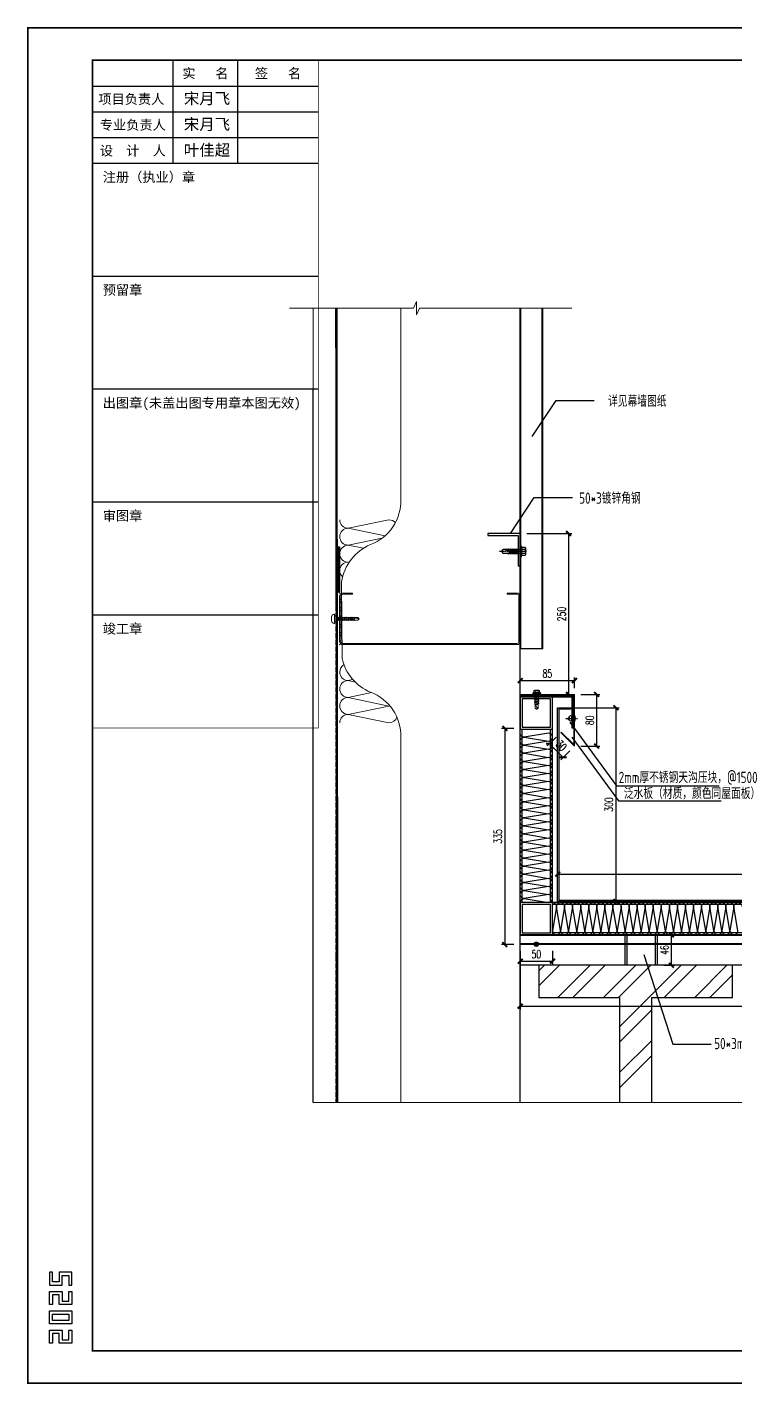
# Model space of a CAD drawing. Extents: x -599358 to 2865263, y -1062760 to 486533.
# Drawn here: x 133573 to 134672, y -728503 to -726400 of the extents above; entities that cross this region are included whole.
import ezdxf
from ezdxf.enums import TextEntityAlignment as Align

# ---------------------------------------------------------------- set-up
doc = ezdxf.new("R2010")
doc.units = 0
for name, pattern in [('CENTER', [2, 1.25, -0.25, 0.25, -0.25]), ('CENTER2', [28.575, 19.05, -3.175, 3.175, -3.175]), ('HIDDEN', [0.375, 0.25, -0.125]), ('ZN-DASH', [0.35, 0.25, -0.1])]:
    doc.linetypes.add(name, pattern=pattern)
for name, color, linetype in [('!ZN6-虚线-8', 8, 'ZN-DASH'), ('0-cxFrame', 155, 'Continuous'), ('11紧固件', 11, 'Continuous'), ('A-AXIS-DP', 126, 'Continuous'), ('A-LIN-V', 9, 'Continuous'), ('AS-WALL', 40, 'Continuous'), ('BWM', 8, 'Continuous'), ('cen', 1, 'CENTER'), ('DIM', 173, 'Continuous'), ('Fill', 8, 'Continuous'), ('HATCH', 66, 'Continuous'), ('PJ', 151, 'Continuous'), ('qianming', 155, 'Continuous'), ('SCREW', 233, 'Continuous'), ('WZ', 2, 'Continuous'), ('ZX', 1, 'CENTER2'), ('建-墙-填充', 8, 'Continuous'), ('建-柱-钢', 9, 'Continuous'), ('拉铆钉', 243, 'Continuous'), ('虹吸雨水斗', 6, 'Continuous'), ('配件', 4, 'Continuous'), ('钢承板', 253, 'Continuous')]:
    doc.layers.add(name, color=color, linetype=linetype)
for name, color, linetype, lineweight in [('0-cxText', 131, 'Continuous', 25), ('00-BW', 140, 'HIDDEN', 5), ('0_PURLIN-CON', 253, 'Continuous', 15), ('0_SCREW RIVET', 4, 'Continuous', 15), ('0CABR-零部件（螺钉、螺栓、五金件）', 53, 'Continuous', 13), ('屋面板', 6, 'Continuous', 13), ('彩钢板', 6, 'Continuous', 15), ('文字标注引出线', 7, 'Continuous', 15), ('紧固件', 4, 'Continuous', 13), ('防火岩棉', 252, 'Continuous', 13)]:
    doc.layers.add(name, color=color, linetype=linetype, lineweight=lineweight)
doc.layers.add('0_INSULATION', color=252, linetype='Continuous', lineweight=9, transparency=0.2)
doc.styles.add('cx_biaoti', font='')
doc.styles.add('cx_tuming', font='simhei.ttf')
doc.styles.add('cx_tuqian1', font='宋体.shx')
doc.styles.add('DHTEXT-1', font='romans.shx', dxfattribs={"width": 0.7, "bigfont": 'chinese.shx'})
doc.styles.add('jhz', font='TSSDENG.SHX', dxfattribs={"width": 0.75, "bigfont": 'TSSDCHN.SHX'})
doc.styles.add('图框宋体', font='', dxfattribs={"width": 0.75})
doc.styles.add('黑体', font='simhei.ttf')
doc.styles.get('cx_biaoti').set_extended_font_data('SimSun')
doc.styles.get('图框宋体').set_extended_font_data('SimSun')
doc.dimstyles.new('ZN5', dxfattribs={"dimscale": 5, "dimtxt": 2.5, "dimasz": 1.5, "dimexe": 1, "dimexo": 2, "dimgap": 0.9, "dimtad": 1, "dimdec": 0, "dimdsep": 46, "dimtxsty": 'DHTEXT-1', "dimblk": 'ARCHTICK', "dimcen": 2.5, "dimclrd": 173, "dimclre": 173, "dimclrt": 7, "dimazin": 2, "dimtfac": 1, "dimtix": 1, "dimtmove": 2, "dimatfit": 3, "dimfxl": 0, "dimarcsym": 0})

# ---------------------------------------------------------------- blocks, each defined once
blk = doc.blocks.new('压块-flat-1')
at = {"layer": 'HATCH', "ltscale": 10}
h = blk.add_hatch(dxfattribs=at)
h.set_pattern_fill('ACET-2D-ANSI32', color=256, scale=0.5)
h.set_pattern_definition([(45, (-3162.4305, -11124.3203), (-1.683798, 1.683798), []), (45, (-3161.308, -11124.3203), (-1.683798, 1.683798), [])])
h.paths.add_polyline_path([(-82, 0), (-82, -2), (-2, -2), (-2, -50), (0, -50), (0, 0)])
at = {"layer": '配件', "color": 4}
blk.add_lwpolyline([(-82, 0), (-82, -2), (-2, -2), (-2, -50), (0, -50), (0, 0)], close=True, dxfattribs=at)
blk = doc.blocks.new('G$C114A11A0')
at = {"layer": '0CABR-零部件（螺钉、螺栓、五金件）'}
h = blk.add_hatch(dxfattribs=at)
h.set_pattern_fill('DOTS', color=256, scale=0.1, style=0)
h.set_pattern_definition([(0, (-261042.33595, 10165.88129), (0.079375, 0.15875), [0, -0.15875])])
h.paths.add_polyline_path([(11.9, 30.9), (0.4, 30.9), (0.4, 29.4), (11.9, 29.4)])
for p, q in [((0, 31.7), (1.9, 32.8)), ((0, 31.7), (12.3, 31.7)), ((0, 31.7), (0.3, 30.9)), ((0.3, 30.9), (12, 30.9)), ((0.4, 30.9), (0.4, 29.4)), ((0.4, 29.4), (11.9, 29.4)), ((1.9, 35.5), (1.9, 32.8)), ((1.9, 32.8), (10.4, 32.8)), ((3, 35.9), (9.3, 35.9)), ((4, 35.5), (4, 32.8)), ((8.3, 35.5), (8.3, 32.8)), ((10.4, 35.5), (10.4, 32.8)), ((12.3, 31.7), (10.4, 32.8)), ((11.9, 30.9), (11.9, 29.4)), ((12.3, 31.7), (12, 30.9))]:
    blk.add_line(p, q, dxfattribs=at)
at = {"layer": '0CABR-零部件（螺钉、螺栓、五金件）', "ltscale": 0.03}
for p, q in [((3.4, 29.4), (2.6, 28.9)), ((3.4, 28.4), (2.6, 28.9)), ((9.8, 27.7), (2.6, 28.9)), ((3.4, 27), (2.6, 26.5)), ((3.4, 26), (2.6, 26.5)), ((2.6, 26.5), (9.8, 25.3)), ((3.4, 24.6), (2.6, 24.1)), ((3.4, 23.6), (2.6, 24.1)), ((2.6, 24.1), (9.8, 22.9)), ((3.4, 22.2), (2.6, 21.7)), ((3.4, 21.2), (2.6, 21.7)), ((9.8, 20.5), (2.6, 21.7)), ((3.4, 29.4), (8.9, 28.2)), ((3.4, 28.4), (8.9, 27.2)), ((3.4, 28.4), (3.4, 27)), ((8.9, 25.8), (3.4, 27)), ((3.4, 26), (8.9, 24.8)), ((3.4, 26), (3.4, 24.6)), ((8.9, 23.4), (3.4, 24.6)), ((3.4, 23.6), (3.4, 22.2)), ((8.9, 22.4), (3.4, 23.6)), ((3.4, 22.2), (8.9, 21)), ((3.4, 21.2), (3.4, 19.8)), ((3.4, 21.2), (8.9, 20)), ((8.9, 29.4), (8.9, 28.2)), ((8.9, 28.2), (9.8, 27.7)), ((8.9, 27.2), (9.8, 27.7)), ((8.9, 27.2), (8.9, 25.8)), ((8.9, 25.8), (9.8, 25.3)), ((8.9, 24.8), (9.8, 25.3)), ((8.9, 24.8), (8.9, 23.4)), ((8.9, 23.4), (9.8, 22.9)), ((8.9, 22.4), (9.8, 22.9)), ((8.9, 22.4), (8.9, 21)), ((3.4, 19.8), (2.6, 19.3)), ((3.4, 18.8), (2.6, 19.3)), ((2.6, 19.3), (9.8, 18.1)), ((3.4, 17.4), (2.6, 16.9)), ((9.8, 15.7), (2.6, 16.9)), ((3.4, 16.4), (2.6, 16.9)), ((3.6, 14.8), (2.9, 14.4)), ((2.9, 14.4), (3.7, 14.2)), ((3.7, 13.9), (2.9, 14.4)), ((8.9, 18.6), (3.4, 19.8)), ((8.9, 17.6), (3.4, 18.8)), ((3.4, 18.8), (3.4, 17.4)), ((3.4, 17.4), (8.9, 16.2)), ((3.4, 17.4), (8.9, 16.2)), ((3.4, 16.4), (8.9, 15.1)), ((3.6, 14.7), (3.4, 16.4)), ((3.6, 14.7), (3.8, 13.6)), ((3.8, 13.6), (3.8, 8.4)), ((3.8, 8.4), (6, 6.9)), ((3.9, 14.9), (6.2, 9.2)), ((3.9, 14.8), (7, 13.9)), ((4.1, 14.1), (5, 13.9)), ((8.6, 13.9), (4.2, 13.9)), ((8.6, 8.4), (6.3, 6.9)), ((8.6, 13.9), (8.9, 15.1)), ((8.6, 13.9), (8.6, 8.4)), ((8.9, 21), (9.8, 20.5)), ((8.9, 20), (9.8, 20.5)), ((8.9, 20), (8.9, 18.6)), ((8.9, 18.6), (9.8, 18.1)), ((8.9, 17.6), (9.8, 18.1)), ((8.9, 17.6), (8.9, 16.2)), ((8.9, 16.2), (9.8, 15.7)), ((8.9, 15.1), (9.8, 15.7))]:
    blk.add_line(p, q, dxfattribs=at)
at = {"layer": '0CABR-零部件（螺钉、螺栓、五金件）'}
for centre, radius, start, end in [((3, 34.3), 1.59, 48.3968, 131.6032), ((6.2, 30.1), 5.78, 68.4898, 111.5102), ((9.3, 34.3), 1.59, 48.3968, 131.6032)]:
    blk.add_arc(centre, radius, start, end, dxfattribs=at)
at = {"layer": '0CABR-零部件（螺钉、螺栓、五金件）', "ltscale": 0.03}
for centre, radius, start, end in [((3.8, 14.8), 0.147, 16.3775, 187.739), ((6.2, 7.1), 0.267, 235, 305), ((7.1, 8), 1.53, 15.6219, 127.3885), ((3.2, 8), 3.25, 338.5847, 22.4418)]:
    blk.add_arc(centre, radius, start, end, dxfattribs=at)
blk = doc.blocks.new('*U676')
at = {"layer": 'cen', "ltscale": 0.3}
blk.add_line((14, 0), (-5, 0), dxfattribs=at)
at = {"layer": 'SCREW'}
for p, q in [((-0.9, 5), (-0.9, -5)), ((0, 5), (-0.9, 5)), ((0, -5), (0, 5)), ((4, 2.2), (0, 2.2)), ((4, 2.2), (4, -2.3)), ((8.7, 2), (8, 2.2)), ((8, 2.2), (8, -2.2)), ((9.9, 0.8), (8.7, 2)), ((10.2, 0.7), (9.9, 0.8)), ((9.9, -0.2), (10.2, 0.7)), ((-0.9, -5), (0, -5)), ((4, -2.3), (0, -2.3)), ((8, -2.2), (9.9, -0.2))]:
    blk.add_line(p, q, dxfattribs=at)
for centre, radius, start, end in [((17.3, 0), 18.8, 164.6076, 195.3924), ((6, 1.9), 2.04, 7.579, 172.421), ((6, -1.9), 2.04, 187.579, 352.421)]:
    blk.add_arc(centre, radius, start, end, dxfattribs=at)
blk = doc.blocks.new('*U678')
at = {"layer": '拉铆钉'}
blk.add_line((-2.1, 0), (4.1, 0), dxfattribs=at)
for points in [[(-0.4, 3.2, 0.376048), (-0.4, -3.2)], [(3.4, -1.3), (3.5, -1.3, 0.414214), (3.7, -1), (3.7, 1, 0.414214), (3.5, 1.3), (3.4, 1.3)]]:
    blk.add_lwpolyline(points, format="xyb", dxfattribs=at)
for points in [[(0, -3.2), (0, 3.2), (-0.4, 3.2), (-0.4, -3.2)], [(1.6, -1.6), (0, -1.6), (0, 1.6), (1.6, 1.6)]]:
    blk.add_lwpolyline(points, close=True, dxfattribs=at)
blk.add_lwpolyline([(2.7, 3.2), (2.3, 3.2, 0.414214), (1.6, 2.6), (1.6, -2.6, 0.414214), (2.3, -3.2), (2.7, -3.2, 0.414214), (3.4, -2.6), (3.4, 2.6, 0.414214)], format="xyb", close=True, dxfattribs=at)
blk = doc.blocks.new('*U641')
at = {"layer": 'PJ'}
for p, q in [((-4.4, 0.5), (-4.4, 0)), ((4.4, 0), (-4.4, 0)), ((-4.1, 0.8), (-3.1, 1)), ((4.1, 0.8), (-4.1, 0.8)), ((-3.1, 3.9), (-3.1, 1)), ((3.1, 1), (-3.1, 1)), ((2.3, 4.2), (-2.3, 4.2)), ((-2, 0.8), (-1.5, 1)), ((-1.5, 3.9), (-1.5, 1)), ((-1.5, 0), (-1.5, -1.6)), ((1.5, 3.9), (1.5, 1)), ((2.2, 0.8), (1.5, 1)), ((1.5, 0), (1.5, -1.1)), ((3.1, 3.9), (3.1, 1)), ((4.1, 0.8), (3.1, 1)), ((4.4, 0.5), (4.4, 0)), ((-2.1, -1.9), (2.1, -1.4)), ((-2.1, -1.9), (-1.5, -1.6)), ((-2.1, -1.9), (-1.5, -2.2)), ((-2.1, -3.3), (2.1, -2.8)), ((-2.1, -3.3), (-1.5, -3)), ((-2.1, -3.3), (-1.5, -3.6)), ((-2.1, -4.7), (2.1, -4.2)), ((-2.1, -4.7), (-1.5, -4.4)), ((-2.1, -4.7), (-1.5, -5)), ((-2.1, -6.1), (2.1, -5.6)), ((-2.1, -6.1), (-1.5, -5.8)), ((-2.1, -6.1), (-1.5, -6.4)), ((-2.1, -7.5), (2.1, -7)), ((-2.1, -7.5), (-1.5, -7.2)), ((-2.1, -7.5), (-1.5, -7.8)), ((-2.1, -8.9), (-1.5, -8.6)), ((-2.1, -8.9), (-1.1, -8.8)), ((-2.1, -8.9), (-1.5, -9.2)), ((-1.5, -1.6), (1.5, -1.1)), ((-1.5, -2.2), (1.5, -1.7)), ((-1.5, -2.2), (-1.5, -3)), ((-1.5, -3), (1.5, -2.5)), ((-1.5, -3.6), (1.5, -3.1)), ((-1.5, -3.6), (-1.5, -4.4)), ((-1.5, -4.4), (1.5, -3.9)), ((-1.5, -5), (1.5, -4.5)), ((-1.5, -5), (-1.5, -5.8)), ((-1.5, -5.8), (1.5, -5.3)), ((-1.5, -6.4), (1.5, -5.9)), ((-1.5, -6.4), (-1.5, -7.2)), ((-1.5, -7.2), (1.5, -6.7)), ((-1.5, -7.8), (1.5, -7.3)), ((-1.5, -7.8), (-1.5, -8.6)), ((-1.5, -8.6), (-1, -8.5)), ((-1.5, -9.2), (-1.5, -13)), ((-1.5, -9.2), (-1.3, -9.2)), ((0.6, -8.2), (1.5, -8.1)), ((0.7, -8.6), (2.1, -8.4)), ((0.7, -8.8), (1.5, -8.7)), ((0.7, -9.6), (1.5, -9.5)), ((0.7, -10), (2.1, -9.8)), ((0.7, -10.2), (1.5, -10.1)), ((1.5, -0.3), (1.5, -1.1)), ((2.1, -1.4), (1.5, -1.1)), ((2.1, -1.4), (1.5, -1.7)), ((1.5, -1.7), (1.5, -2.5)), ((2.1, -2.8), (1.5, -2.5)), ((2.1, -2.8), (1.5, -3.1)), ((1.5, -3.1), (1.5, -3.9)), ((2.1, -4.2), (1.5, -3.9)), ((2.1, -4.2), (1.5, -4.5)), ((1.5, -4.5), (1.5, -5.3)), ((2.1, -5.6), (1.5, -5.3)), ((2.1, -5.6), (1.5, -5.9)), ((1.5, -5.9), (1.5, -6.7)), ((2.1, -7), (1.5, -6.7)), ((2.1, -7), (1.5, -7.3)), ((1.5, -7.3), (1.5, -8.1)), ((2.1, -8.4), (1.5, -8.1)), ((2.1, -8.4), (1.5, -8.7)), ((1.5, -8.7), (1.5, -9.5)), ((2.1, -9.8), (1.5, -9.5)), ((2.1, -9.8), (1.5, -10.1)), ((1.5, -10.1), (1.5, -13)), ((0, -14.4), (-1.5, -13)), ((0, -14.4), (1.5, -13))]:
    blk.add_line(p, q, dxfattribs=at)
blk.add_lwpolyline([(0, -14.4), (0.7, -10.2), (0.7, -8.5, 0.417657), (0.4, -8.2, 0.097062), (-1, -8.5), (-1.5, -9.6)], format="xyb", dxfattribs=at)
for centre, radius, start, end in [((-4.1, 0.5), 0.3, 90, 180), ((-2.3, 3.3), 0.951, 35.4009, 144.5991), ((0, 1), 3.2, 61.0594, 118.9406), ((2.3, 3.3), 0.951, 35.4009, 144.5991), ((4.1, 0.5), 0.3, 0, 90)]:
    blk.add_arc(centre, radius, start, end, dxfattribs=at)
at = {"layer": 'ZX', "ltscale": 0.2}
blk.add_line((0, 4.9), (0, -16.8), dxfattribs=at)
blk = doc.blocks.new('_ArchTick')
at = {"color": 0, "linetype": 'ByBlock', "const_width": 0.4}
blk.add_lwpolyline([(-0.5, -0.5), (0.5, 0.5)], dxfattribs=at)
blk = doc.blocks.new('*D1891')
at = {"layer": 'Defpoints', "color": 0, "ltscale": 50, "transparency": 16777216}
for p in [(134337.3, -727185.2), (134337.3, -727434.7), (134412.2, -727434.7)]:
    blk.add_point(p, dxfattribs=at)
at = {"layer": 'DIM', "color": 173, "linetype": 'ByBlock', "lineweight": -2, "ltscale": 50, "transparency": 16777216}
for p, q in [((134347.3, -727185.2), (134417.2, -727185.2)), ((134412.2, -727185.2), (134412.2, -727434.7)), ((134347.3, -727434.7), (134417.2, -727434.7))]:
    blk.add_line(p, q, dxfattribs=at)
at = {"layer": 'DIM', "color": 173, "lineweight": -2, "ltscale": 50, "transparency": 16777216, "xscale": 7.5, "yscale": 7.5, "zscale": 7.5}
for p, rotation in [((134412.2, -727185.2), 90), ((134412.2, -727434.7), 270)]:
    blk.add_blockref('_ArchTick', p, dxfattribs=dict(at, rotation=rotation))
at = {"layer": 'DIM', "color": 7, "ltscale": 50, "transparency": 16777216, "insert": (134401.5, -727310), "char_height": 12.5, "attachment_point": 5, "rotation": 90, "style": 'DHTEXT-1'}
blk.add_mtext('250', dxfattribs=at)
blk = doc.blocks.new('*D1892')
at = {"layer": 'Defpoints', "color": 0, "ltscale": 50, "transparency": 16777216}
for p in [(134421.3, -727413.1), (134337.3, -727434.7), (134421.3, -727434.7)]:
    blk.add_point(p, dxfattribs=at)
at = {"layer": 'DIM', "color": 173, "linetype": 'ByBlock', "lineweight": -2, "ltscale": 50, "transparency": 16777216}
for p, q in [((134337.3, -727424.7), (134337.3, -727408.1)), ((134337.3, -727413.1), (134421.3, -727413.1)), ((134421.3, -727424.7), (134421.3, -727408.1))]:
    blk.add_line(p, q, dxfattribs=at)
at = {"layer": 'DIM', "color": 173, "lineweight": -2, "ltscale": 50, "transparency": 16777216, "xscale": 7.5, "yscale": 7.5, "zscale": 7.5, "rotation": 180}
blk.add_blockref('_ArchTick', (134337.3, -727413.1), dxfattribs=at)
at = {"layer": 'DIM', "color": 173, "lineweight": -2, "ltscale": 50, "transparency": 16777216, "xscale": 7.5, "yscale": 7.5, "zscale": 7.5}
blk.add_blockref('_ArchTick', (134421.3, -727413.1), dxfattribs=at)
at = {"layer": 'DIM', "color": 7, "ltscale": 50, "transparency": 16777216, "insert": (134379.3, -727402.3), "char_height": 12.5, "attachment_point": 5, "style": 'DHTEXT-1'}
blk.add_mtext('85', dxfattribs=at)
blk = doc.blocks.new('*D1893')
at = {"layer": 'Defpoints', "color": 0, "ltscale": 50, "transparency": 16777216}
for p in [(134421.3, -727434.7), (134421.3, -727514.7), (134455.7, -727514.7)]:
    blk.add_point(p, dxfattribs=at)
at = {"layer": 'DIM', "color": 173, "linetype": 'ByBlock', "lineweight": -2, "ltscale": 50, "transparency": 16777216}
for p, q in [((134431.3, -727434.7), (134460.7, -727434.7)), ((134455.7, -727434.7), (134455.7, -727514.7)), ((134431.3, -727514.7), (134460.7, -727514.7))]:
    blk.add_line(p, q, dxfattribs=at)
at = {"layer": 'DIM', "color": 173, "lineweight": -2, "ltscale": 50, "transparency": 16777216, "xscale": 7.5, "yscale": 7.5, "zscale": 7.5}
for p, rotation in [((134455.7, -727434.7), 90), ((134455.7, -727514.7), 270)]:
    blk.add_blockref('_ArchTick', p, dxfattribs=dict(at, rotation=rotation))
at = {"layer": 'DIM', "color": 7, "ltscale": 50, "transparency": 16777216, "insert": (134445, -727474.7), "char_height": 12.5, "attachment_point": 5, "rotation": 90, "style": 'DHTEXT-1'}
blk.add_mtext('80', dxfattribs=at)
blk = doc.blocks.new('*D1894')
at = {"layer": 'Defpoints', "color": 0, "ltscale": 50, "transparency": 16777216}
for p in [(134400, -727493.5), (134382.7, -727510.9), (134421.3, -727514.7)]:
    blk.add_point(p, dxfattribs=at)
at = {"layer": 'DIM', "color": 173, "linetype": 'ByBlock', "lineweight": -2, "ltscale": 50, "transparency": 16777216}
for p, q in [((134393, -727500.6), (134379.1, -727514.4)), ((134403.9, -727532.1), (134382.7, -727510.9)), ((134414.2, -727521.8), (134400.3, -727535.7))]:
    blk.add_line(p, q, dxfattribs=at)
at = {"layer": 'DIM', "color": 173, "lineweight": -2, "ltscale": 50, "transparency": 16777216, "xscale": 7.5, "yscale": 7.5, "zscale": 7.5}
for p, rotation in [((134382.7, -727510.9), 135), ((134403.9, -727532.1), 315)]:
    blk.add_blockref('_ArchTick', p, dxfattribs=dict(at, rotation=rotation))
at = {"layer": 'DIM', "color": 7, "ltscale": 50, "transparency": 16777216, "insert": (134400.9, -727513.9), "char_height": 12.5, "attachment_point": 5, "rotation": 315, "style": 'DHTEXT-1'}
blk.add_mtext('30', dxfattribs=at)
blk = doc.blocks.new('*D1898')
at = {"layer": 'Defpoints', "color": 0, "ltscale": 50, "transparency": 16777216}
for p in [(134395.3, -727455.2), (134395.3, -727755.2), (134485.5, -727755.2)]:
    blk.add_point(p, dxfattribs=at)
at = {"layer": 'DIM', "color": 173, "linetype": 'ByBlock', "lineweight": -2, "ltscale": 50, "transparency": 16777216}
for p, q in [((134405.3, -727455.2), (134490.5, -727455.2)), ((134485.5, -727455.2), (134485.5, -727755.2)), ((134405.3, -727755.2), (134490.5, -727755.2))]:
    blk.add_line(p, q, dxfattribs=at)
at = {"layer": 'DIM', "color": 173, "lineweight": -2, "ltscale": 50, "transparency": 16777216, "xscale": 7.5, "yscale": 7.5, "zscale": 7.5}
for p, rotation in [((134485.5, -727455.2), 90), ((134485.5, -727755.2), 270)]:
    blk.add_blockref('_ArchTick', p, dxfattribs=dict(at, rotation=rotation))
at = {"layer": 'DIM', "color": 7, "ltscale": 50, "transparency": 16777216, "insert": (134474.8, -727605.2), "char_height": 12.5, "attachment_point": 5, "rotation": 90, "style": 'DHTEXT-1'}
blk.add_mtext('300', dxfattribs=at)
blk = doc.blocks.new('*D1899')
at = {"layer": 'Defpoints', "color": 0, "ltscale": 50, "transparency": 16777216}
for p in [(135095.3, -727713), (134395.3, -727755.2), (135095.3, -727755.2)]:
    blk.add_point(p, dxfattribs=at)
at = {"layer": 'DIM', "color": 173, "linetype": 'ByBlock', "lineweight": -2, "ltscale": 50, "transparency": 16777216}
for p, q in [((134395.3, -727745.2), (134395.3, -727708)), ((134395.3, -727713), (135095.3, -727713)), ((135095.3, -727745.2), (135095.3, -727708))]:
    blk.add_line(p, q, dxfattribs=at)
at = {"layer": 'DIM', "color": 173, "lineweight": -2, "ltscale": 50, "transparency": 16777216, "xscale": 7.5, "yscale": 7.5, "zscale": 7.5, "rotation": 180}
blk.add_blockref('_ArchTick', (134395.3, -727713), dxfattribs=at)
at = {"layer": 'DIM', "color": 173, "lineweight": -2, "ltscale": 50, "transparency": 16777216, "xscale": 7.5, "yscale": 7.5, "zscale": 7.5}
blk.add_blockref('_ArchTick', (135095.3, -727713), dxfattribs=at)
at = {"layer": 'DIM', "color": 7, "ltscale": 50, "transparency": 16777216, "insert": (134745.3, -727702.3), "char_height": 12.5, "attachment_point": 5, "style": 'DHTEXT-1'}
blk.add_mtext('700', dxfattribs=at)
blk = doc.blocks.new('zjcx_lan_xinxi(Dragon)')
for p, q in [((7000, -3200), (0, -3200)), ((7000, -6700), (0, -6700)), ((7000, -10200), (0, -10200)), ((7000, -13700), (0, -13700)), ((7000, -17200), (0, -17200))]:
    blk.add_line(p, q)
at = {"const_width": 25}
blk.add_lwpolyline([(0, -20700), (7000, -20700), (7000, 0), (0, 0)], close=True, dxfattribs=at)
for points in [[(2500, -3200), (2500, 0)], [(4500, -3200), (4500, 0)], [(0, -800), (7000, -800)], [(0, -1600), (7000, -1600)], [(0, -2400), (7000, -2400)]]:
    blk.add_lwpolyline(points)
for points in [[(7000, -3200), (7000, 0)], [(0, -3200), (7000, -3200)], [(0, -20700), (7000, -20700), (7000, -3200)], [(0, -20700), (7000, -20700)]]:
    blk.add_lwpolyline(points, dxfattribs=at)
at = {"style": '图框宋体'}
for s, p in [('实   名', (3500, -400)), ('签   名', (5750, -400)), ('项目负责人', (1204, -1200)), ('专业负责人', (1250, -2000)), ('设  计  人', (1250, -2800))]:
    blk.add_text(s, height=300, dxfattribs=at).set_placement(p, align=Align.MIDDLE)
for s, p in [('注册（执业）章', (318, -3771)), ('预留章', (318, -7271)), ('出图章(未盖出图专用章本图无效)', (318, -10771)), ('审图章', (318, -14271)), ('竣工章', (318, -17771))]:
    blk.add_text(s, height=300, dxfattribs=at).set_placement(p)
blk = doc.blocks.new('T-信息(Dragon)')
at = {"layer": '0-cxFrame'}
blk.add_blockref('zjcx_lan_xinxi(Dragon)', (0, 0), dxfattribs=at)
at = {"layer": 'qianming', "color": 3, "style": 'cx_biaoti'}
for s, p in [('宋月飞', (3550, -1186)), ('宋月飞', (3550, -1986)), ('叶佳超', (3550, -2786))]:
    blk.add_text(s, height=350, dxfattribs=at).set_placement(p, align=Align.MIDDLE_CENTER)
blk = doc.blocks.new('TK22.A2 L(Dragon)')
at = {"layer": '0-cxFrame', "color": 7, "const_width": 0.5}
blk.add_lwpolyline([(0, 0), (-594, 0), (-594, 420), (0, 420)], close=True, dxfattribs=at)
at = {"layer": '0-cxFrame', "const_width": 0.5}
blk.add_lwpolyline([(-80, 10), (-574, 10), (-574, 410), (-80, 410)], close=True, dxfattribs=at)
at = {"layer": 'Defpoints', "color": 2}
for points in [[(-586.37, 34.37), (-587.37, 34.37), (-587.37, 30.37), (-583.37, 30.37), (-583.37, 33.37), (-581.37, 33.37), (-581.37, 30.37), (-580.37, 30.37), (-580.37, 34.37), (-584.37, 34.37), (-584.37, 31.37), (-586.37, 31.37), (-586.37, 34.37)], [(-586.37, 24.37), (-587.37, 24.37), (-587.37, 28.37), (-583.37, 28.37), (-583.37, 25.37), (-581.37, 25.37), (-581.37, 28.37), (-580.37, 28.37), (-580.37, 24.37), (-584.37, 24.37), (-584.37, 27.37), (-586.37, 27.37), (-586.37, 24.37)], [(-586.37, 12.37), (-587.37, 12.37), (-587.37, 16.37), (-583.37, 16.37), (-583.37, 13.37), (-581.37, 13.37), (-581.37, 16.37), (-580.37, 16.37), (-580.37, 12.37), (-584.37, 12.37), (-584.37, 15.37), (-586.37, 15.37), (-586.37, 12.37)]]:
    blk.add_lwpolyline(points, dxfattribs=at)
for points in [[(-587.37, 18.37), (-587.37, 22.37), (-580.37, 22.37), (-580.37, 18.37)], [(-586.37, 19.37), (-586.37, 21.37), (-581.37, 21.37), (-581.37, 19.37)]]:
    blk.add_lwpolyline(points, close=True, dxfattribs=at)
at = {"layer": '0-cxFrame', "xscale": 0.01, "yscale": 0.01, "zscale": 0.01}
blk.add_blockref('T-信息(Dragon)', (-574, 410), dxfattribs=at)
at = {"style": '黑体', "flags": 4}
blk.add_attdef('图幅', text='', height=3.3, dxfattribs=at).set_placement((-40, 3), align=Align.RIGHT)
at = {"layer": '0-cxText', "flags": 4}
for tag, height, style, p in [('建设单位', 3.5, 'cx_tuming', (-45, 240)), ('项目名称', 3.5, 'cx_tuming', (-45, 210)), ('子项名称', 3.5, 'cx_tuming', (-45, 180)), ('工程编号', 3.3, 'cx_tuqian1', (-35, 165)), ('图名1', 3.5, 'cx_tuming', (-45, 87)), ('图名2', 3.5, 'cx_tuming', (-45, 79)), ('图名3', 3.5, 'cx_tuming', (-45, 71)), ('出图日期', 3.3, 'cx_tuqian1', (-39, 60)), ('专业', 3.3, 'cx_tuqian1', (-55, 52)), ('图号', 3.3, 'cx_tuqian1', (-55, 44)), ('版次', 3.3, 'cx_tuqian1', (-20, 44))]:
    blk.add_attdef(tag, text='', height=height, dxfattribs=dict(at, style=style)).set_placement(p, align=Align.MIDDLE)
at = {"layer": 'Defpoints', "color": 6, "flags": 4}
for tag, height, style, p in [('tufu', 3.3, '黑体', (-12, 12)), ('dwfname', 4, 'cx_tuqian1', (-80, 3))]:
    blk.add_attdef(tag, text='', height=height, dxfattribs=dict(at, style=style)).set_placement(p, align=Align.RIGHT)
blk = doc.blocks.new('*U2101')
at = {"layer": '0_PURLIN-CON', "linetype": 'ByBlock', "lineweight": -2}
h = blk.add_hatch(dxfattribs=at)
h.set_pattern_fill('ANSI32', color=256, scale=2, angle=2.8624)
h.set_pattern_definition([(47.862405, (-81110.591, 63402.253), (-7.0631283, 6.3904494), []), (47.862405, (-81106.1065, 63402.477), (-7.0631283, 6.3904494), [])])
edge = h.paths.add_edge_path()
edge.add_line((80, 20), (80, 5))
edge.add_arc((75, 5), 5, -90, 0, ccw=False)
edge.add_line((75, 0), (5, 0))
edge.add_arc((5, 5), 5, 180, 270, ccw=False)
edge.add_line((0, 5), (0, 275))
edge.add_arc((5, 275), 5, 90, 180, ccw=False)
edge.add_line((5, 280), (75, 280))
edge.add_arc((75, 275), 5, 0, 90, ccw=False)
edge.add_line((80, 275), (80, 260))
edge.add_line((80, 260), (78, 260))
edge.add_line((78, 260), (78, 275))
edge.add_arc((75, 275), 3, 0, 90)
edge.add_line((75, 278), (5, 278))
edge.add_arc((5, 275), 3, 90, 180)
edge.add_line((2, 275), (2, 5))
edge.add_arc((5, 5), 3, 180, 270)
edge.add_line((5, 2), (75, 2))
edge.add_arc((75, 5), 3, 270, 360)
edge.add_line((78, 5), (78, 20))
edge.add_line((78, 20), (80, 20))
at = {"color": 0, "linetype": 'ByBlock'}
for p in [(0, 280), (80, 280), (0, 0), (80, 0)]:
    blk.add_point(p, dxfattribs=at)
at = {"layer": '0_PURLIN-CON', "linetype": 'ByBlock', "lineweight": -2}
blk.add_lwpolyline([(80, 20), (80, 5, -0.414214), (75, 0), (5, 0, -0.414214), (0, 5), (0, 275, -0.414214), (5, 280), (75, 280, -0.414214), (80, 275), (80, 260), (78, 260), (78, 275, 0.414214), (75, 278), (5, 278, 0.414214), (2, 275), (2, 5, 0.414214), (5, 2), (75, 2, 0.414214), (78, 5), (78, 20)], format="xyb", close=True, dxfattribs=at)
blk = doc.blocks.new('$紧固件$00000145')
at = {"layer": '0_SCREW RIVET'}
for p, q in [((-1.7, 9.4), (-1.7, 7.2)), ((-1.7, 6.7), (-1.7, 5)), ((-1.7, 4.5), (-1.7, 2.8)), ((-1.7, 2.3), (-1.7, 0.6)), ((-1.7, 0.1), (-1.7, -1.6)), ((2.8, 9.4), (2.8, 7.6)), ((2.8, 7.1), (2.8, 5.4)), ((2.8, 4.9), (2.8, 3.2)), ((2.8, 2.7), (2.8, 1)), ((2.8, 0.5), (2.8, -1.2)), ((-1.7, -2.1), (-1.7, -3.8)), ((-1.7, -4.3), (-1.7, -6)), ((-1.7, -6.5), (-1.7, -8.2)), ((-1.7, -8.7), (-1.7, -10.5)), ((-1.7, -11), (-1.7, -12.7)), ((-1.7, -13.2), (-1.7, -14.9)), ((-1.7, -15.4), (-1.7, -17.1)), ((-1.7, -17.6), (-1.7, -19.3)), ((-1.7, -19.8), (-1.7, -24.8)), ((2.8, -1.7), (2.8, -3.4)), ((2.8, -3.9), (2.8, -5.6)), ((2.8, -6.1), (2.8, -7.8)), ((2.8, -8.3), (2.8, -10.1)), ((2.8, -10.6), (2.8, -12.3)), ((2.8, -12.8), (2.8, -14.5)), ((2.8, -15), (2.8, -16.7)), ((2.8, -17.2), (2.8, -18.9)), ((2.8, -19.4), (2.8, -24.8)), ((-1.7, -24.8), (0.5, -26.6)), ((0.5, -26.6), (2.8, -24.8))]:
    blk.add_line(p, q, dxfattribs=at)
blk.add_lwpolyline([(-6.5, 12.1, -0.414214), (-2.5, 16.1), (3.5, 16.1, -0.414214), (7.5, 12.1), (7.5, 12.2), (7.5, 11.4), (-6.5, 11.4), (-6.5, 12.2)], format="xyb", close=True, dxfattribs=at)
for points in [[(-4, 11.4), (5, 11.4), (5, 9.4), (-4, 9.4)], [(-1.7, 6.7), (2.8, 7.1), (3.3, 7.4), (2.8, 7.6), (-1.7, 7.2), (-2.2, 6.9)], [(-1.7, 4.5), (2.8, 4.9), (3.3, 5.2), (2.8, 5.4), (-1.7, 5), (-2.2, 4.7)], [(-1.7, 2.3), (2.8, 2.7), (3.3, 3), (2.8, 3.2), (-1.7, 2.8), (-2.2, 2.5)], [(-1.7, 0.1), (2.8, 0.5), (3.3, 0.8), (2.8, 1), (-1.7, 0.6), (-2.2, 0.3)], [(-1.7, -2.1), (2.8, -1.7), (3.3, -1.4), (2.8, -1.2), (-1.7, -1.6), (-2.2, -1.9)], [(-1.7, -4.3), (2.8, -3.9), (3.3, -3.6), (2.8, -3.4), (-1.7, -3.8), (-2.2, -4.1)], [(-1.7, -6.5), (2.8, -6.1), (3.3, -5.8), (2.8, -5.6), (-1.7, -6), (-2.2, -6.3)], [(-1.7, -8.7), (2.8, -8.3), (3.3, -8.1), (2.8, -7.8), (-1.7, -8.2), (-2.2, -8.5)], [(-1.7, -11), (2.8, -10.6), (3.3, -10.3), (2.8, -10.1), (-1.7, -10.5), (-2.2, -10.7)], [(-1.7, -13.2), (2.8, -12.8), (3.3, -12.5), (2.8, -12.3), (-1.7, -12.7), (-2.2, -13)], [(-1.7, -15.4), (2.8, -15), (3.3, -14.7), (2.8, -14.5), (-1.7, -14.9), (-2.2, -15.2)], [(-1.7, -17.6), (2.8, -17.2), (3.3, -16.9), (2.8, -16.7), (-1.7, -17.1), (-2.2, -17.4)]]:
    blk.add_lwpolyline(points, close=True, dxfattribs=at)
for points in [[(1.7, -19), (-1.7, -19.3), (-2.2, -19.6), (-1.7, -19.8), (1.6, -19.5)], [(0.5, -26.6), (1.9, -18), (2.5, -19.4), (2.5, -19.4), (2.8, -19.9)], [(2.3, -18.9), (2.8, -18.9), (3.3, -19.1), (2.8, -19.4), (2.5, -19.4)]]:
    blk.add_lwpolyline(points, dxfattribs=at)
blk = doc.blocks.new('*U2110')
at = {"layer": '0_INSULATION'}
for p, q in [((114761.4, -53978.9), (114793, -53985.5)), ((114793, -53985.5), (114764.4, -53991.4)), ((114766.5, -53993.1), (114793, -53998.6)), ((114793, -53998.6), (114781.2, -54001)), ((114793, -54103.5), (114787.5, -54104.6)), ((114789.3, -54102.7), (114793, -54103.5)), ((114793, -54116.6), (114761.4, -54123.2)), ((114774.8, -54112.8), (114793, -54116.6)), ((114761.4, -54123.2), (114793, -54129.7)), ((114793, -54129.7), (114761.4, -54136.3))]:
    blk.add_line(p, q, dxfattribs=at)
blk.add_lwpolyline([(114802.2, -53814.9), (114802.2, -54430.3), (114752.2, -54430.3), (114752.2, -54147.5, -0.323318), (114775.7, -54112.5, 0.242761), (114797.7, -54086.4), (114798.1, -54027, 0.256774), (114775.7, -53998.1, -0.323318), (114752.2, -53963.1), (114752.2, -53814.9)], format="xyb", close=True, dxfattribs=at)
at = {"layer": '0_INSULATION', "extrusion": (0, 0, -1)}
for centre, start_param, end_param in [((114761.4, -53985.5), 5.406397, 6.283185), ((114793, -53978.9), 1.570796, 3.141593), ((114793, -53992), 0, 1.570796), ((114793, -53992), 1.570796, 3.141593), ((114793, -54005.2), 0, 1.570796), ((114793, -54005.2), 1.570796, 3.141593), ((114793, -54018.3), 0, 1.570796), ((114793, -54018.3), 1.570796, 2.416555), ((114793, -54096.9), 1.570796, 3.141593), ((114793, -54096.9), 0.524657, 1.570796), ((114793, -54110), 0, 1.570796), ((114793, -54110), 1.570796, 3.141593), ((114793, -54123.1), 0, 1.570796), ((114761.4, -54129.7), 6.139662, 6.283185), ((114761.4, -54116.6), 3.141593, 3.269368), ((114793, -54123.1), 1.570796, 3.141593), ((114761.4, -54129.7), 3.141593, 4.407145), ((114793, -54136.3), 0, 1.570796)]:
    blk.add_ellipse(centre, major_axis=(0, 6.56), ratio=0.988253, start_param=start_param, end_param=end_param, dxfattribs=at)
blk = doc.blocks.new('*D2175')
at = {"layer": 'Defpoints', "color": 0, "ltscale": 50, "transparency": 16777216}
for p in [(134549.9, -727807.1), (134571.6, -727807.1), (134549.9, -727854.2)]:
    blk.add_point(p, dxfattribs=at)
at = {"layer": '虹吸雨水斗', "color": 173, "linetype": 'ByBlock', "lineweight": -2, "ltscale": 50, "transparency": 16777216}
for p, q in [((134559.9, -727807.1), (134576.6, -727807.1)), ((134571.6, -727854.2), (134571.6, -727807.1)), ((134559.9, -727854.2), (134576.6, -727854.2))]:
    blk.add_line(p, q, dxfattribs=at)
at = {"layer": '虹吸雨水斗', "color": 173, "lineweight": -2, "ltscale": 50, "transparency": 16777216, "xscale": 7.5, "yscale": 7.5, "zscale": 7.5}
for p, rotation in [((134571.6, -727807.1), 90), ((134571.6, -727854.2), 270)]:
    blk.add_blockref('_ArchTick', p, dxfattribs=dict(at, rotation=rotation))
at = {"layer": '虹吸雨水斗', "color": 7, "ltscale": 50, "transparency": 16777216, "insert": (134560.9, -727830.6), "char_height": 12.5, "attachment_point": 5, "rotation": 90, "style": 'DHTEXT-1'}
blk.add_mtext('46', dxfattribs=at)
blk = doc.blocks.new('*D2176')
at = {"layer": 'Defpoints', "color": 0, "ltscale": 50, "transparency": 16777216}
for p in [(134337.3, -727487.2), (134313.4, -727822.1), (134337.3, -727822.1)]:
    blk.add_point(p, dxfattribs=at)
at = {"layer": '虹吸雨水斗', "color": 173, "linetype": 'ByBlock', "lineweight": -2, "ltscale": 50, "transparency": 16777216}
for p, q in [((134327.3, -727487.2), (134308.4, -727487.2)), ((134313.4, -727487.2), (134313.4, -727822.1)), ((134327.3, -727822.1), (134308.4, -727822.1))]:
    blk.add_line(p, q, dxfattribs=at)
at = {"layer": '虹吸雨水斗', "color": 173, "lineweight": -2, "ltscale": 50, "transparency": 16777216, "xscale": 7.5, "yscale": 7.5, "zscale": 7.5}
for p, rotation in [((134313.4, -727487.2), 90), ((134313.4, -727822.1), 270)]:
    blk.add_blockref('_ArchTick', p, dxfattribs=dict(at, rotation=rotation))
at = {"layer": '虹吸雨水斗', "color": 7, "ltscale": 50, "transparency": 16777216, "insert": (134302.7, -727654.6), "char_height": 12.5, "attachment_point": 5, "rotation": 90, "style": 'DHTEXT-1'}
blk.add_mtext('335', dxfattribs=at)
blk = doc.blocks.new('*D2177')
at = {"layer": 'Defpoints', "color": 0, "ltscale": 50, "transparency": 16777216}
for p in [(134337.3, -727822.1), (134387.3, -727822.1), (134387.3, -727847.9)]:
    blk.add_point(p, dxfattribs=at)
at = {"layer": '虹吸雨水斗', "color": 173, "linetype": 'ByBlock', "lineweight": -2, "ltscale": 50, "transparency": 16777216}
for p, q in [((134337.3, -727832.1), (134337.3, -727852.9)), ((134387.3, -727832.1), (134387.3, -727852.9)), ((134337.3, -727847.9), (134387.3, -727847.9))]:
    blk.add_line(p, q, dxfattribs=at)
at = {"layer": '虹吸雨水斗', "color": 173, "lineweight": -2, "ltscale": 50, "transparency": 16777216, "xscale": 7.5, "yscale": 7.5, "zscale": 7.5, "rotation": 180}
blk.add_blockref('_ArchTick', (134337.3, -727847.9), dxfattribs=at)
at = {"layer": '虹吸雨水斗', "color": 173, "lineweight": -2, "ltscale": 50, "transparency": 16777216, "xscale": 7.5, "yscale": 7.5, "zscale": 7.5}
blk.add_blockref('_ArchTick', (134387.3, -727847.9), dxfattribs=at)
at = {"layer": '虹吸雨水斗', "color": 7, "ltscale": 50, "transparency": 16777216, "insert": (134362.3, -727837.1), "char_height": 12.5, "attachment_point": 5, "style": 'DHTEXT-1'}
blk.add_mtext('50', dxfattribs=at)
blk = doc.blocks.new('*D2178')
at = {"layer": 'Defpoints', "color": 0, "ltscale": 50, "transparency": 16777216}
for p in [(134337.3, -727822.1), (135153.3, -727822.1), (135153.3, -727917.6)]:
    blk.add_point(p, dxfattribs=at)
at = {"layer": '虹吸雨水斗', "color": 173, "linetype": 'ByBlock', "lineweight": -2, "ltscale": 50, "transparency": 16777216}
for p, q in [((134337.3, -727832.1), (134337.3, -727922.6)), ((135153.3, -727832.1), (135153.3, -727922.6)), ((134337.3, -727917.6), (135153.3, -727917.6))]:
    blk.add_line(p, q, dxfattribs=at)
at = {"layer": '虹吸雨水斗', "color": 173, "lineweight": -2, "ltscale": 50, "transparency": 16777216, "xscale": 7.5, "yscale": 7.5, "zscale": 7.5, "rotation": 180}
blk.add_blockref('_ArchTick', (134337.3, -727917.6), dxfattribs=at)
at = {"layer": '虹吸雨水斗', "color": 173, "lineweight": -2, "ltscale": 50, "transparency": 16777216, "xscale": 7.5, "yscale": 7.5, "zscale": 7.5}
blk.add_blockref('_ArchTick', (135153.3, -727917.6), dxfattribs=at)
at = {"layer": '虹吸雨水斗', "color": 7, "ltscale": 50, "transparency": 16777216, "insert": (134745.3, -727906.8), "char_height": 12.5, "attachment_point": 5, "style": 'DHTEXT-1'}
blk.add_mtext('816', dxfattribs=at)

msp = doc.modelspace()

# ---------------------------------------------------------------- hatches: boundary and pattern name
at = {"layer": 'Fill', "ltscale": 50}
h = msp.add_hatch(dxfattribs=at)
h.set_pattern_fill('ANSI38', color=256, scale=0.4, style=0)
h.set_pattern_definition([(45, (129427.0073, -724090.7058), (-0.449012806, 0.449012806), []), (135, (129427.0073, -724090.7058), (-1.34703842, 0.449012806), [1.5875, -0.9525])])
h.paths.add_polyline_path([(134057.3, -727205.9), (134057.3, -727276.3), (134052.3, -727276.3), (134052.3, -727205.9)])

# ---------------------------------------------------------------- linework, layer by layer
at = {"layer": '!ZN6-虚线-8', "ltscale": 30}
for p, q in [((134051.5, -726961.7), (134051.5, -727840.9)), ((134051.5, -727840.9), (134051.5, -728066.7))]:
    msp.add_line(p, q, dxfattribs=at)
at = {"color": 2, "ltscale": 50}
for p, q in [((134387.3, -727757.1), (134387.3, -727438.2)), ((134340.3, -727757.1), (134340.3, -727488.2)), ((134384.3, -727757.1), (134384.3, -727488.2)), ((135103.3, -727757.1), (134337.3, -727757.1)), ((135103.3, -727760.1), (134387.3, -727760.1)), ((135103.3, -727807.1), (134337.3, -727807.1)), ((135103.3, -727804.1), (134387.3, -727804.1)), ((134499.9, -727854.2), (134499.9, -727807.1)), ((134502.9, -727854.2), (134502.9, -727807.1)), ((134546.9, -727854.2), (134546.9, -727807.1)), ((134549.9, -727854.2), (134549.9, -727807.1))]:
    msp.add_line(p, q, dxfattribs=at)
at = {"color": 4, "ltscale": 50}
for p, q in [((135153.3, -727807.1), (134337.3, -727807.1)), ((135153.3, -727807.9), (134337.3, -727807.9)), ((135153.3, -727821.3), (134337.3, -727821.3)), ((135153.3, -727822.1), (134337.3, -727822.1))]:
    msp.add_line(p, q, dxfattribs=at)
at = {"color": 2, "ltscale": 50}
for points in [[(134337.3, -727438.2), (134337.3, -727488.2), (134387.3, -727488.2), (134387.3, -727438.2)], [(134340.3, -727441.2), (134340.3, -727485.2), (134384.3, -727485.2), (134384.3, -727441.2)], [(134337.3, -727757.1), (134337.3, -727807.1), (134387.3, -727807.1), (134387.3, -727757.1)], [(134340.3, -727760.1), (134340.3, -727804.1), (134384.3, -727804.1), (134384.3, -727760.1)]]:
    msp.add_lwpolyline(points, close=True, dxfattribs=at)
at = {"color": 1, "ltscale": 50}
msp.add_lwpolyline([(134415.3, -727457.2), (134397.3, -727457.2), (134397.3, -727753.2), (135093.3, -727753.2), (135093.3, -727457.2), (135075.3, -727457.2), (135075.3, -727455.2), (135095.3, -727455.2), (135095.3, -727755.2), (134395.3, -727755.2), (134395.3, -727455.2), (134415.3, -727455.2)], close=True, dxfattribs=at)
at = {"layer": '11紧固件', "ltscale": 50}
msp.add_lwpolyline([(134057.3, -727205.9), (134057.3, -727276.3), (134052.3, -727276.3), (134052.3, -727205.9), (134057.3, -727205.9)], dxfattribs=at)
at = {"layer": 'A-AXIS-DP', "color": 2, "ltscale": 2800}
msp.add_lwpolyline([(134287.3, -727188.2), (134334.3, -727188.2), (134334.3, -727235.2), (134337.3, -727235.2), (134337.3, -727185.2), (134287.3, -727185.2)], close=True, dxfattribs=at)
at = {"layer": 'A-LIN-V', "color": 1}
msp.add_line((134337.3, -728066.7), (134337.3, -726836), dxfattribs=at)
at = {"layer": 'A-LIN-V'}
msp.add_line((134916.3, -727854.2), (134337.3, -727854.2), dxfattribs=at)
at = {"layer": 'AS-WALL', "color": 1}
for p, q in [((134337.3, -727364.1), (134337.3, -726836)), ((134338.1, -727364.1), (134338.1, -726836)), ((134371.5, -727364.1), (134371.5, -726836)), ((134372.3, -727364.1), (134372.3, -726836)), ((134372.3, -727364.1), (134337.3, -727364.1))]:
    msp.add_line(p, q, dxfattribs=at)
at = {"layer": 'AS-WALL'}
msp.add_line((134016.3, -728066.7), (134016.3, -726961.7), dxfattribs=at)
at = {"layer": 'BWM'}
for points in [[(134337.3, -727757.1, -0.414214), (134343.5, -727750.8), (134381, -727757.1, 1), (134381, -727744.6), (134343.5, -727750.8, -1), (134343.5, -727738.3), (134381, -727744.6, 1), (134381, -727732.1), (134343.5, -727738.3, -1), (134343.5, -727725.8), (134381, -727732.1, 1), (134381, -727719.6), (134343.5, -727725.8, -1), (134343.5, -727713.3), (134381, -727719.6, 1), (134381, -727707.1), (134343.5, -727713.3, -1), (134343.5, -727700.8), (134381, -727707.1, 1), (134381, -727694.6), (134343.5, -727700.8, -1), (134343.5, -727688.3), (134381, -727694.6, 1), (134381, -727682.1), (134343.5, -727688.3, -1), (134343.5, -727675.8), (134381, -727682.1, 1), (134381, -727669.6), (134343.5, -727675.8, -1), (134343.5, -727663.3), (134381, -727669.6, 1), (134381, -727657.1), (134343.5, -727663.3, -1), (134343.5, -727650.8), (134381, -727657.1, 1), (134381, -727644.6), (134343.5, -727650.8, -1), (134343.5, -727638.3), (134381, -727644.6, 1), (134381, -727632.1), (134343.5, -727638.3, -1), (134343.5, -727625.8), (134381, -727632.1, 1), (134381, -727619.6), (134343.5, -727625.8, -1), (134343.5, -727613.3), (134381, -727619.6, 1), (134381, -727607.1), (134343.5, -727613.3, -1), (134343.5, -727600.8), (134381, -727607.1, 1), (134381, -727594.6), (134343.5, -727600.8, -1), (134343.5, -727588.3), (134381, -727594.6, 1), (134381, -727582.1), (134343.5, -727588.3, -1), (134343.5, -727575.8), (134381, -727582.1, 1), (134381, -727569.6), (134343.5, -727575.8, -1), (134343.5, -727563.3), (134381, -727569.6, 1), (134381, -727557.1), (134343.5, -727563.3, -1), (134343.5, -727550.8), (134381, -727557.1, 1), (134381, -727544.6), (134343.5, -727550.8, -1), (134343.5, -727538.3), (134381, -727544.6, 1), (134381, -727532.1), (134343.5, -727538.3, -1), (134343.5, -727525.8), (134381, -727532.1, 1), (134381, -727519.6), (134343.5, -727525.8, -1), (134343.5, -727513.3), (134381, -727519.6, 1), (134381, -727507.1), (134343.5, -727513.3, -1), (134343.5, -727500.8), (134381, -727507.1, 1), (134381, -727494.6), (134343.5, -727500.8, -0.414214), (134337.3, -727494.6)], [(134387.3, -727757.1, -0.414214), (134393.5, -727763.3), (134387.3, -727800.8, 1), (134399.8, -727800.8), (134393.5, -727763.3, -1), (134406, -727763.3), (134399.8, -727800.8, 1), (134412.3, -727800.8), (134406, -727763.3, -1), (134418.5, -727763.3), (134412.3, -727800.8, 1), (134424.8, -727800.8), (134418.5, -727763.3, -1), (134431, -727763.3), (134424.8, -727800.8, 1), (134437.3, -727800.8), (134431, -727763.3, -1), (134443.5, -727763.3), (134437.3, -727800.8, 1), (134449.8, -727800.8), (134443.5, -727763.3, -1), (134456, -727763.3), (134449.8, -727800.8, 1), (134462.3, -727800.8), (134456, -727763.3, -1), (134468.5, -727763.3), (134462.3, -727800.8, 1), (134474.8, -727800.8), (134468.5, -727763.3, -1), (134481, -727763.3), (134474.8, -727800.8, 1), (134487.3, -727800.8), (134481, -727763.3, -1), (134493.5, -727763.3), (134487.3, -727800.8, 1), (134499.8, -727800.8), (134493.5, -727763.3, -1), (134506, -727763.3), (134499.8, -727800.8, 1), (134512.3, -727800.8), (134506, -727763.3, -1), (134518.5, -727763.3), (134512.3, -727800.8, 1), (134524.8, -727800.8), (134518.5, -727763.3, -1), (134531, -727763.3), (134524.8, -727800.8, 1), (134537.3, -727800.8), (134531, -727763.3, -1), (134543.5, -727763.3), (134537.3, -727800.8, 1), (134549.8, -727800.8), (134543.5, -727763.3, -1), (134556, -727763.3), (134549.8, -727800.8, 1), (134562.3, -727800.8), (134556, -727763.3, -1), (134568.5, -727763.3), (134562.3, -727800.8, 1), (134574.8, -727800.8), (134568.5, -727763.3, -1), (134581, -727763.3), (134574.8, -727800.8, 1), (134587.3, -727800.8), (134581, -727763.3, -1), (134593.5, -727763.3), (134587.3, -727800.8, 1), (134599.8, -727800.8), (134593.5, -727763.3, -1), (134606, -727763.3), (134599.8, -727800.8, 1), (134612.3, -727800.8), (134606, -727763.3, -1), (134618.5, -727763.3), (134612.3, -727800.8, 1), (134624.8, -727800.8), (134618.5, -727763.3, -1), (134631, -727763.3), (134624.8, -727800.8, 1), (134637.3, -727800.8), (134631, -727763.3, -1), (134643.5, -727763.3), (134637.3, -727800.8, 1), (134649.8, -727800.8), (134643.5, -727763.3, -1), (134656, -727763.3), (134649.8, -727800.8, 1), (134662.3, -727800.8), (134656, -727763.3, -1), (134668.5, -727763.3), (134662.3, -727800.8, 1), (134674.8, -727800.8), (134668.5, -727763.3, -1), (134681, -727763.3)]]:
    msp.add_lwpolyline(points, format="xyb", dxfattribs=at)
at = {"layer": 'DIM', "ltscale": 10}
for p, q in [((134356, -727034.8, -1.9), (134392.9, -726979, -1.9)), ((134392.9, -726979, -1.9), (134452.1, -726979, -1.9)), ((134322, -727185.1, -1.9), (134358.9, -727129.3, -1.9)), ((134358.9, -727129.3, -1.9), (134418.1, -727129.3, -1.9)), ((134414.3, -727477.5), (134486.7, -727576.1)), ((134417.4, -727500.9), (134489.7, -727599.4)), ((134486.7, -727576.1), (134645.6, -727576.1)), ((134489.7, -727599.4), (134648.7, -727599.4)), ((134529.1, -727837.5), (134573.9, -727976.5)), ((134573.9, -727976.5), (134633, -727976.5))]:
    msp.add_line(p, q, dxfattribs=at)
at = {"layer": '屋面板', "color": 6, "const_width": 0.7}
msp.add_lwpolyline([(134337.3, -727185.2), (134337.3, -727435.2)], close=True, dxfattribs=at)
at = {"layer": '屋面板', "color": 6}
msp.add_lwpolyline([(134337.3, -727435.7), (134420.3, -727435.7), (134420.3, -727512.3), (134400.7, -727492.8), (134400, -727493.5), (134421.3, -727514.7), (134421.3, -727434.7), (134337.3, -727434.7)], close=True, dxfattribs=at)
at = {"layer": '建-墙-填充', "linetype": 'Continuous'}
for p, q in [((134366.3, -727862.8), (134374.9, -727854.2)), ((134366.3, -727886.3), (134398.4, -727854.2)), ((134395.6, -727904.2), (134445.6, -727854.2)), ((134419.1, -727904.2), (134469.1, -727854.2)), ((134466.3, -727904.2), (134516.3, -727854.2)), ((134489.8, -727904.2), (134539.8, -727854.2)), ((134491.3, -727949.9), (134587, -727854.2)), ((134560.6, -727904.2), (134610.6, -727854.2)), ((134607.7, -727904.2), (134657.7, -727854.2)), ((134631.3, -727904.2), (134666.3, -727869.2)), ((134491.3, -727973.5), (134541.3, -727923.5)), ((134491.3, -728020.6), (134541.3, -727970.6)), ((134491.3, -728044.2), (134541.3, -727994.2))]:
    msp.add_line(p, q, dxfattribs=at)
at = {"layer": '建-柱-钢'}
for p, q in [((134366.3, -727854.2), (134366.3, -727904.2)), ((134666.3, -727854.2), (134366.3, -727854.2)), ((134666.3, -727904.2), (134666.3, -727854.2)), ((134366.3, -727904.2), (134491.3, -727904.2)), ((134491.3, -727904.2), (134491.3, -728066.7)), ((134541.3, -728066.7), (134541.3, -727904.2)), ((134541.3, -727904.2), (134666.3, -727904.2))]:
    msp.add_line(p, q, dxfattribs=at)
at = {"layer": '彩钢板', "color": 1}
for p, q in [((134016.3, -726836), (134016.3, -727840.9)), ((134052.3, -726961.7), (134052.3, -727840.9)), ((134016.3, -727840.9), (134016.3, -728066.7)), ((134052.3, -727840.9), (134052.3, -728066.7))]:
    msp.add_line(p, q, dxfattribs=at)
at = {"layer": '文字标注引出线', "color": 1}
for points in [[(134417.4, -726836), (134181, -726836), (134176.5, -726846.5), (134176.5, -726825.5), (134172, -726836), (133979.5, -726836)], [(136013.2, -728066.7), (135019.2, -728066.7), (135014.7, -728077.2), (135014.7, -728056.2), (135010.2, -728066.7), (134016.3, -728066.7)]]:
    msp.add_lwpolyline(points, dxfattribs=at)
at = {"layer": '钢承板', "color": 4, "const_width": 1}
msp.add_lwpolyline([(134337.3, -727487.2), (134337.3, -727822.1), (134387.3, -727822.1)], dxfattribs=at)
at = {"layer": '防火岩棉', "color": 0, "const_width": 3.75}
for points in [[(134052.3, -726836), (134053.6, -727840.9)], [(134053.6, -727840.9), (134053.6, -728066.7)]]:
    msp.add_lwpolyline(points, dxfattribs=at)

# ---------------------------------------------------------------- block references
at = {"xscale": -2, "yscale": 2, "zscale": 2}
msp.add_blockref('*U2110', (363656.6, -619206.1), dxfattribs=at)
for name, p, rotation in [('$紧固件$00000145', (134060.9, -727317.9), 90.00000000000001), ('*U676', (134421.3, -727471.7, 0), 180), ('*U678', (134362.3, -727822.9), 90.00000000000001)]:
    msp.add_blockref(name, p, dxfattribs=dict(rotation=rotation))
msp.add_blockref('压块-flat-1', (134419.3, -727436.2))
at = {"layer": '0-cxFrame', "xscale": 5, "yscale": 5, "zscale": 5}
msp.add_blockref('TK22.A2 L(Dragon)', (136544.4, -728501.7), dxfattribs=at)
at = {"layer": '00-BW', "rotation": 359.9973387277178}
msp.add_blockref('G$C114A11A0', (134356.7, -727464.1), dxfattribs=at)
at = {"layer": '0_PURLIN-CON', "extrusion": (1.22465e-16, 1.09242e-25, -1), "rotation": 90.00000000000001}
msp.add_blockref('*U2101', (-134057.3, -727357.4), dxfattribs=at)
at = {"layer": '紧固件', "xscale": -2, "yscale": 2, "zscale": 2, "rotation": 270}
msp.add_blockref('*U641', (134337.1, -727213), dxfattribs=at)

# ---------------------------------------------------------------- texts
at = {"layer": 'WZ', "style": 'jhz', "width": 0.75}
for s, p in [('详见幕墙图纸', (134473.5, -726988.8, -1.9)), ('50*3镀锌角钢', (134428.7, -727139.1, -1.9)), ('2mm厚不锈钢天沟压块，@1500', (134489.9, -727571.9, -1.6)), ('泛水板（材质，颜色同屋面板）', (134498, -727596.6, -1.6)), ('50*3mm厚热浸镀锌方管，材质Q235B,@1200', (134637.9, -727984.3))]:
    msp.add_text(s, height=17.5, dxfattribs=at).set_placement(p)

# ---------------------------------------------------------------- dimensions: what is measured, and where the dimension line sits
at = {"layer": 'DIM', "ltscale": 50}
for p1, p2, distance, picture, middle in [((134337.2722935, -727185.2451824), (134337.2722935, -727434.7451824), 74.9537912, '*D1891', (134401.4760847, -727309.9951824)), ((134421.3, -727434.7), (134421.3, -727514.7), 34.5, '*D1893', (134445, -727474.7)), ((134395.3, -727455.2), (134395.3, -727755.2), 90.3, '*D1898', (134474.8, -727605.2)), ((134421.3, -727514.7), (134400, -727493.5), 24.6, '*D1894', (134400.9, -727513.9)), ((134395.3, -727755.2), (135095.3, -727755.2), 42.1, '*D1899', (134745.3, -727702.3))]:
    dim = msp.add_aligned_dim(p1=p1, p2=p2, distance=distance, dimstyle='ZN5', dxfattribs=at)
    dim.commit()
    dim.dimension.update_dxf_attribs({"geometry": picture, "text_midpoint": middle})
dim = msp.add_aligned_dim(p1=(134337.3, -727434.7), p2=(134421.3, -727434.7), distance=21.7, text='85', dimstyle='ZN5', dxfattribs=at)
dim.commit()
dim.dimension.update_dxf_attribs({"geometry": '*D1892', "text_midpoint": (134379.3, -727402.3)})
at = {"layer": '虹吸雨水斗', "ltscale": 50}
for p1, p2, distance, picture, middle in [((134337.3, -727487.2), (134337.3, -727822.1), -23.8, '*D2176', (134302.7, -727654.6)), ((134337.3, -727822.1), (134387.3, -727822.1), -25.8, '*D2177', (134362.3, -727837.1)), ((134337.3, -727822.1), (135153.3, -727822.1), -95.5, '*D2178', (134745.3, -727906.8))]:
    dim = msp.add_aligned_dim(p1=p1, p2=p2, distance=distance, dimstyle='ZN5', dxfattribs=at)
    dim.commit()
    dim.dimension.update_dxf_attribs({"geometry": picture, "text_midpoint": middle})
dim = msp.add_aligned_dim(p1=(134549.9, -727854.2), p2=(134549.9, -727807.1), distance=-21.7, text='46', dimstyle='ZN5', dxfattribs=at)
dim.commit()
dim.dimension.update_dxf_attribs({"geometry": '*D2175', "text_midpoint": (134560.9, -727830.6)})

doc.saveas('drawing.dxf')
